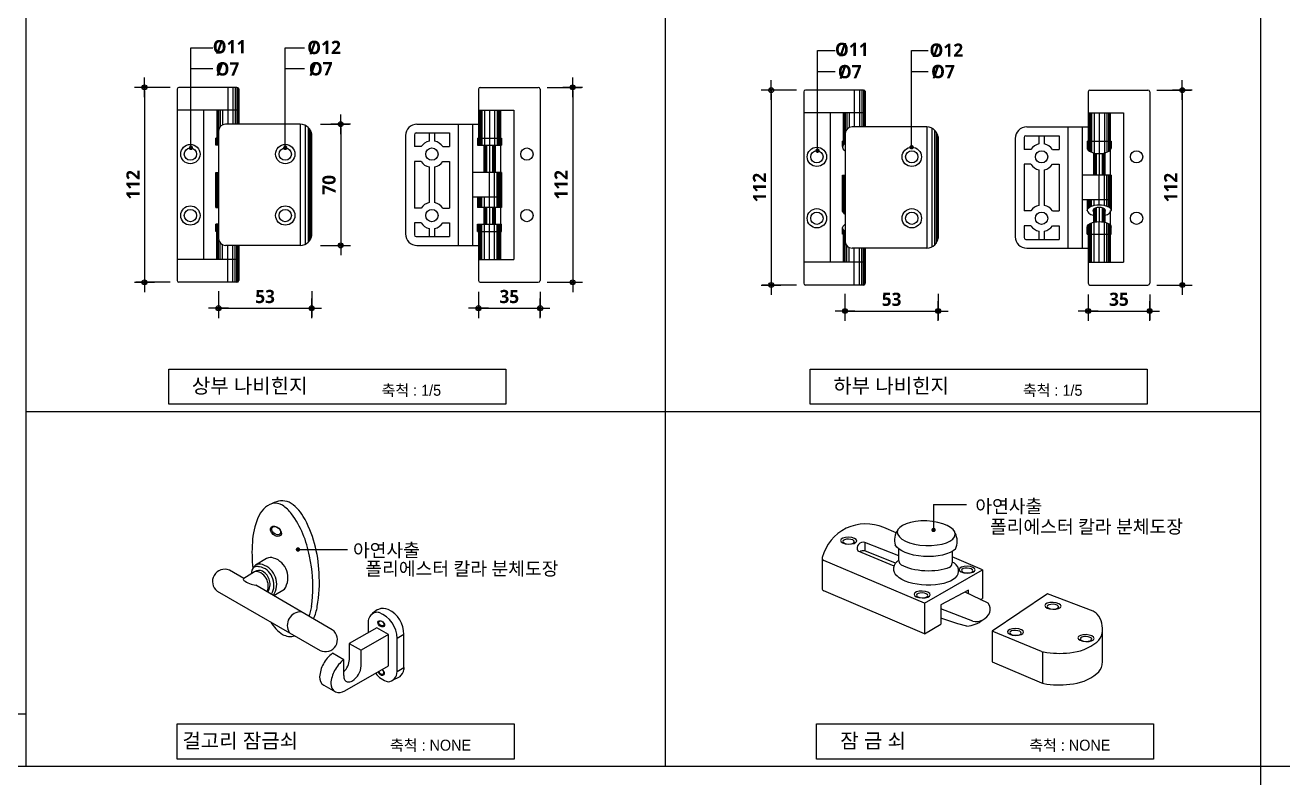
# Model space of a CAD drawing. Header units: millimetres. Extents: x 0 to 8400, y 0 to 5940.
# Drawn here: x 3390 to 6252, y 2590 to 4305 of the extents above; entities that cross this region are included whole.
import ezdxf
from ezdxf.enums import TextEntityAlignment as Align

# ---------------------------------------------------------------- set-up
doc = ezdxf.new("R2010")
doc.units = ezdxf.units.MM
doc.header["$LTSCALE"] = 10
doc.layers.get('DEFPOINTS').update_dxf_attribs({"color": 181})
for name, color, linetype in [('A-ANNO-GRA1', 7, 'Continuous'), ('A-ANNO-SYMB', 7, 'Continuous'), ('A-ANNO-TEXT1', 7, 'Continuous'), ('A-ST-AXIS-DIM', 7, 'Continuous'), ('DIM', 4, 'Continuous'), ('부자재', 4, 'Continuous'), ('지시선', 7, 'Continuous'), ('해치', 8, 'Continuous')]:
    doc.layers.add(name, color=color, linetype=linetype)
doc.styles.add('2020음성 1차', font='NanumGothicBold.ttf')
doc.styles.add('HY태고딕', font='')
doc.styles.get('HY태고딕').set_extended_font_data('HY울릉도L')
doc.dimstyles.new('NDIM10', dxfattribs={"dimscale": 10, "dimtxt": 3, "dimasz": 0.75, "dimexe": 2, "dimexo": 2, "dimgap": 1, "dimtad": 1, "dimdec": 1, "dimdsep": 46, "dimtxsty": '2020음성 1차', "dimblk": 'Z_DOT', "dimcen": 3, "dimdle": 3, "dimclrd": 7, "dimclre": 7, "dimclrt": 3, "dimadec": 0, "dimazin": 0, "dimtfac": 1, "dimtdec": 1, "dimtix": 1, "dimtmove": 2, "dimatfit": 3, "dimfxl": 1, "dimtolj": 1, "dimtzin": 0, "dimarcsym": 0})

# ---------------------------------------------------------------- blocks, each defined once
blk = doc.blocks.new('Z_DOT')
at = {"layer": 'DIM', "color": 0}
for p, q in [((-3, 0), (3, 0)), ((0, -3), (0, 3))]:
    blk.add_line(p, q, dxfattribs=at)
for radius in [0.75, 0.375]:
    blk.add_circle((0, 0), radius, dxfattribs=at)
blk = doc.blocks.new('*D8612')
at = {"layer": 'A-ST-AXIS-DIM', "color": 7, "lineweight": -2}
for p, q in [((5964.8, 4156.6), (6043, 4156.6)), ((6023, 4149.1), (6023, 3720.1)), ((5964.8, 3712.6), (6043, 3712.6))]:
    blk.add_line(p, q, dxfattribs=at)
at = {"layer": 'DEFPOINTS', "color": 0}
for p in [(5944.8, 4156.6), (5944.8, 3712.6), (6023, 3712.6)]:
    blk.add_point(p, dxfattribs=at)
at = {"layer": 'A-ST-AXIS-DIM', "color": 7, "linetype": 'ByBlock', "lineweight": -2, "xscale": 7.5, "yscale": 7.5, "zscale": 7.5}
for p, rotation in [((6023, 4156.6), 90), ((6023, 3712.6), 270)]:
    blk.add_blockref('Z_DOT', p, dxfattribs=dict(at, rotation=rotation))
at = {"layer": 'A-ST-AXIS-DIM', "color": 3, "insert": (5996.6, 3934.6), "char_height": 30, "attachment_point": 5, "rotation": 90, "style": '2020음성 1차'}
blk.add_mtext('\\A1;112', dxfattribs=at)
blk = doc.blocks.new('*D8613')
at = {"layer": 'A-ST-AXIS-DIM', "color": 7, "lineweight": -2}
for p, q in [((5145.4, 4156.6), (5067.2, 4156.6)), ((5087.2, 4149.1), (5087.2, 3720.1)), ((5145.4, 3712.6), (5067.2, 3712.6))]:
    blk.add_line(p, q, dxfattribs=at)
at = {"layer": 'DEFPOINTS', "color": 0}
for p in [(5165.4, 4156.6), (5087.2, 3712.6), (5165.4, 3712.6)]:
    blk.add_point(p, dxfattribs=at)
at = {"layer": 'A-ST-AXIS-DIM', "color": 7, "linetype": 'ByBlock', "lineweight": -2, "xscale": 7.5, "yscale": 7.5, "zscale": 7.5}
for p, rotation in [((5087.2, 4156.6), 90), ((5087.2, 3712.6), 270)]:
    blk.add_blockref('Z_DOT', p, dxfattribs=dict(at, rotation=rotation))
at = {"layer": 'A-ST-AXIS-DIM', "color": 3, "insert": (5060.8, 3934.6), "char_height": 30, "attachment_point": 5, "rotation": 90, "style": '2020음성 1차'}
blk.add_mtext('\\A1;112', dxfattribs=at)
blk = doc.blocks.new('*D8614')
at = {"layer": 'A-ST-AXIS-DIM', "color": 7, "lineweight": -2}
for p, q in [((3719.8, 4162.9), (3641.5, 4162.9)), ((3661.5, 4155.4), (3661.5, 3726.4)), ((3719.8, 3718.9), (3641.5, 3718.9))]:
    blk.add_line(p, q, dxfattribs=at)
at = {"layer": 'DEFPOINTS', "color": 0}
for p in [(3739.8, 4162.9), (3661.5, 3718.9), (3739.8, 3718.9)]:
    blk.add_point(p, dxfattribs=at)
at = {"layer": 'A-ST-AXIS-DIM', "color": 7, "linetype": 'ByBlock', "lineweight": -2, "xscale": 7.5, "yscale": 7.5, "zscale": 7.5}
for p, rotation in [((3661.5, 4162.9), 90), ((3661.5, 3718.9), 270)]:
    blk.add_blockref('Z_DOT', p, dxfattribs=dict(at, rotation=rotation))
at = {"layer": 'A-ST-AXIS-DIM', "color": 3, "insert": (3635.1, 3940.9), "char_height": 30, "attachment_point": 5, "rotation": 90, "style": '2020음성 1차'}
blk.add_mtext('\\A1;112', dxfattribs=at)
blk = doc.blocks.new('*D8615')
at = {"layer": 'A-ST-AXIS-DIM', "color": 7, "lineweight": -2}
for p, q in [((4061.6, 4078.9), (4127.8, 4078.9)), ((4107.8, 4071.4), (4107.8, 3810.4)), ((4061.6, 3802.9), (4127.8, 3802.9))]:
    blk.add_line(p, q, dxfattribs=at)
at = {"layer": 'DEFPOINTS', "color": 0}
for p in [(4041.6, 4078.9), (4041.6, 3802.9), (4107.8, 3802.9)]:
    blk.add_point(p, dxfattribs=at)
at = {"layer": 'A-ST-AXIS-DIM', "color": 7, "linetype": 'ByBlock', "lineweight": -2, "xscale": 7.5, "yscale": 7.5, "zscale": 7.5}
for p, rotation in [((4107.8, 4078.9), 90), ((4107.8, 3802.9), 270)]:
    blk.add_blockref('Z_DOT', p, dxfattribs=dict(at, rotation=rotation))
at = {"layer": 'A-ST-AXIS-DIM', "color": 3, "insert": (4081.3, 3940.9), "char_height": 30, "attachment_point": 5, "rotation": 90, "style": '2020음성 1차'}
blk.add_mtext('\\A1;70', dxfattribs=at)
blk = doc.blocks.new('*D8616')
at = {"layer": 'A-ST-AXIS-DIM', "color": 7, "lineweight": -2}
for p, q in [((4577.5, 4162.9), (4655.7, 4162.9)), ((4635.7, 4155.4), (4635.7, 3726.4)), ((4577.5, 3718.9), (4655.7, 3718.9))]:
    blk.add_line(p, q, dxfattribs=at)
at = {"layer": 'DEFPOINTS', "color": 0}
for p in [(4557.5, 4162.9), (4557.5, 3718.9), (4635.7, 3718.9)]:
    blk.add_point(p, dxfattribs=at)
at = {"layer": 'A-ST-AXIS-DIM', "color": 7, "linetype": 'ByBlock', "lineweight": -2, "xscale": 7.5, "yscale": 7.5, "zscale": 7.5}
for p, rotation in [((4635.7, 4162.9), 90), ((4635.7, 3718.9), 270)]:
    blk.add_blockref('Z_DOT', p, dxfattribs=dict(at, rotation=rotation))
at = {"layer": 'A-ST-AXIS-DIM', "color": 3, "insert": (4609.3, 3940.9), "char_height": 30, "attachment_point": 5, "rotation": 90, "style": '2020음성 1차'}
blk.add_mtext('\\A1;112', dxfattribs=at)
blk = doc.blocks.new('*D8619')
at = {"layer": 'A-ST-AXIS-DIM', "color": 7, "lineweight": -2}
for p, q in [((5255.4, 3692.6), (5255.4, 3633.4)), ((5467.4, 3692.6), (5467.4, 3633.4)), ((5262.9, 3653.4), (5459.9, 3653.4))]:
    blk.add_line(p, q, dxfattribs=at)
at = {"layer": 'DEFPOINTS', "color": 0}
for p in [(5255.4, 3712.6), (5467.4, 3712.6), (5467.4, 3653.4)]:
    blk.add_point(p, dxfattribs=at)
at = {"layer": 'A-ST-AXIS-DIM', "color": 7, "linetype": 'ByBlock', "lineweight": -2, "xscale": 7.5, "yscale": 7.5, "zscale": 7.5, "rotation": 180}
blk.add_blockref('Z_DOT', (5255.4, 3653.4), dxfattribs=at)
at = {"layer": 'A-ST-AXIS-DIM', "color": 7, "linetype": 'ByBlock', "lineweight": -2, "xscale": 7.5, "yscale": 7.5, "zscale": 7.5}
blk.add_blockref('Z_DOT', (5467.4, 3653.4), dxfattribs=at)
at = {"layer": 'A-ST-AXIS-DIM', "color": 3, "insert": (5361.4, 3680), "char_height": 30, "attachment_point": 5, "style": '2020음성 1차'}
blk.add_mtext('\\A1;53', dxfattribs=at)
blk = doc.blocks.new('*D8620')
at = {"layer": 'A-ST-AXIS-DIM', "color": 7, "lineweight": -2}
for p, q in [((3829.8, 3698.9), (3829.8, 3639.7)), ((4041.8, 3698.9), (4041.8, 3639.7)), ((3837.3, 3659.7), (4034.3, 3659.7))]:
    blk.add_line(p, q, dxfattribs=at)
at = {"layer": 'DEFPOINTS', "color": 0}
for p in [(3829.8, 3718.9), (4041.8, 3718.9), (4041.8, 3659.7)]:
    blk.add_point(p, dxfattribs=at)
at = {"layer": 'A-ST-AXIS-DIM', "color": 7, "linetype": 'ByBlock', "lineweight": -2, "xscale": 7.5, "yscale": 7.5, "zscale": 7.5, "rotation": 180}
blk.add_blockref('Z_DOT', (3829.8, 3659.7), dxfattribs=at)
at = {"layer": 'A-ST-AXIS-DIM', "color": 7, "linetype": 'ByBlock', "lineweight": -2, "xscale": 7.5, "yscale": 7.5, "zscale": 7.5}
blk.add_blockref('Z_DOT', (4041.8, 3659.7), dxfattribs=at)
at = {"layer": 'A-ST-AXIS-DIM', "color": 3, "insert": (3935.8, 3686.3), "char_height": 30, "attachment_point": 5, "style": '2020음성 1차'}
blk.add_mtext('\\A1;53', dxfattribs=at)
blk = doc.blocks.new('*D8621')
at = {"layer": 'A-ST-AXIS-DIM', "color": 7, "lineweight": -2}
for p, q in [((4421.5, 3697), (4421.5, 3639.7)), ((4561.5, 3697), (4561.5, 3639.7)), ((4429, 3659.7), (4554, 3659.7))]:
    blk.add_line(p, q, dxfattribs=at)
at = {"layer": 'DEFPOINTS', "color": 0}
for p in [(4421.5, 3717), (4561.5, 3717), (4561.5, 3659.7)]:
    blk.add_point(p, dxfattribs=at)
at = {"layer": 'A-ST-AXIS-DIM', "color": 7, "linetype": 'ByBlock', "lineweight": -2, "xscale": 7.5, "yscale": 7.5, "zscale": 7.5, "rotation": 180}
blk.add_blockref('Z_DOT', (4421.5, 3659.7), dxfattribs=at)
at = {"layer": 'A-ST-AXIS-DIM', "color": 7, "linetype": 'ByBlock', "lineweight": -2, "xscale": 7.5, "yscale": 7.5, "zscale": 7.5}
blk.add_blockref('Z_DOT', (4561.5, 3659.7), dxfattribs=at)
at = {"layer": 'A-ST-AXIS-DIM', "color": 3, "insert": (4491.5, 3686.3), "char_height": 30, "attachment_point": 5, "style": '2020음성 1차'}
blk.add_mtext('\\A1;35', dxfattribs=at)
blk = doc.blocks.new('*D8622')
at = {"layer": 'A-ST-AXIS-DIM', "color": 7, "lineweight": -2}
for p, q in [((5808.8, 3690.7), (5808.8, 3633.4)), ((5948.8, 3690.7), (5948.8, 3633.4)), ((5816.3, 3653.4), (5941.3, 3653.4))]:
    blk.add_line(p, q, dxfattribs=at)
at = {"layer": 'DEFPOINTS', "color": 0}
for p in [(5808.8, 3710.7), (5948.8, 3710.7), (5948.8, 3653.4)]:
    blk.add_point(p, dxfattribs=at)
at = {"layer": 'A-ST-AXIS-DIM', "color": 7, "linetype": 'ByBlock', "lineweight": -2, "xscale": 7.5, "yscale": 7.5, "zscale": 7.5, "rotation": 180}
blk.add_blockref('Z_DOT', (5808.8, 3653.4), dxfattribs=at)
at = {"layer": 'A-ST-AXIS-DIM', "color": 7, "linetype": 'ByBlock', "lineweight": -2, "xscale": 7.5, "yscale": 7.5, "zscale": 7.5}
blk.add_blockref('Z_DOT', (5948.8, 3653.4), dxfattribs=at)
at = {"layer": 'A-ST-AXIS-DIM', "color": 3, "insert": (5878.8, 3680), "char_height": 30, "attachment_point": 5, "style": '2020음성 1차'}
blk.add_mtext('\\A1;35', dxfattribs=at)

msp = doc.modelspace()

# ---------------------------------------------------------------- linework, layer by layer
at = {"layer": 'A-ANNO-GRA1'}
for p, q in [((3391.78, 2616.23), (3391.78, 5510.4)), ((4846.71, 2616.23), (4846.71, 5510.4)), ((6201.64, 1184.83), (6201.64, 5510.4)), ((3391.78, 3424.57), (6201.64, 3424.57)), ((200, 2736.23), (3391.78, 2736.23)), ((7294.97, 2616.23), (200, 2616.23))]:
    msp.add_line(p, q, dxfattribs=at)
at = {"layer": 'A-ANNO-SYMB'}
for points in [[(3716.72, 3521.23), (4483.39, 3521.23), (4483.39, 3441.23), (3716.72, 3441.23)], [(5176.39, 3521.23), (5943.06, 3521.23), (5943.06, 3441.23), (5176.39, 3441.23)], [(3735.91, 2712.9), (4502.58, 2712.9), (4502.58, 2632.9), (3735.91, 2632.9)], [(5190.84, 2712.9), (5957.51, 2712.9), (5957.51, 2632.9), (5190.84, 2632.9)]]:
    msp.add_lwpolyline(points, close=True, dxfattribs=at)
at = {"layer": 'A-ANNO-TEXT1'}
for p, q in [((3964.78, 3214.7), (3964.82, 3214.7)), ((3975.19, 3211.23), (3975.23, 3211.23)), ((3975.19, 3211.23), (3975.23, 3211.23)), ((3906.88, 3126.64), (3906.92, 3126.64)), ((3948.58, 3091.85), (3948.62, 3091.85)), ((4041.23, 3070.98), (4036.6, 3095.32)), ((3887.17, 3044.32), (3854.77, 3062.88)), ((3854.77, 3062.88), (3854.81, 3062.88)), ((3854.77, 3062.88), (3854.81, 3062.88)), ((3939.32, 3089.53), (3913.82, 3074.49)), ((3923.08, 3076.8), (3923.12, 3076.8)), ((3923.08, 3076.8), (3923.12, 3076.8)), ((3939.32, 3089.53), (3939.36, 3089.53)), ((3911.51, 3059.41), (3887.17, 3044.32)), ((3916.14, 3061.72), (3916.18, 3061.72)), ((3930.02, 3060.56), (3930.07, 3060.56)), ((3826.96, 3015.35), (3827, 3015.35)), ((3826.96, 3015.35), (4060.83, 2880.48)), ((4088.71, 2927.29), (3914.98, 3029.28)), ((3955.4, 3005.55), (3979.82, 3020.02)), ((4041.23, 2980.6), (4036.6, 2962.04)), ((4036.6, 2962.04), (4035.44, 2958.57)), ((4035.44, 2958.57), (4035.48, 2958.57)), ((4180.72, 2965.4), (4180.77, 2965.4)), ((4180.72, 2965.4), (4180.77, 2965.4)), ((4195.77, 2974.7), (4195.81, 2974.7)), ((3954.36, 2936.55), (3954.41, 2936.55)), ((4189.98, 2931.8), (4127.46, 2895.89)), ((4170.31, 2944.57), (4170.35, 2944.57)), ((4170.31, 2944.57), (4170.31, 2920.23)), ((4170.31, 2920.23), (4170.35, 2920.23)), ((4189.98, 2931.8), (4190.02, 2931.8)), ((4216.64, 2916.76), (4189.98, 2931.8)), ((4127.46, 2895.89), (4154.11, 2880.81)), ((4127.46, 2895.89), (4127.5, 2895.89)), ((4216.64, 2916.76), (4154.11, 2880.81)), ((4216.64, 2844.9), (4216.64, 2916.76)), ((4216.64, 2916.76), (4216.68, 2916.76)), ((4251.39, 2916.76), (4236.31, 2907.46)), ((4236.31, 2832.13), (4236.31, 2907.46)), ((4236.31, 2907.46), (4236.35, 2907.46)), ((4236.31, 2907.46), (4236.35, 2907.46)), ((4251.39, 2841.43), (4251.39, 2916.76)), ((4089.23, 2873.87), (4089.27, 2873.87)), ((4154.11, 2880.81), (4154.15, 2880.81)), ((4154.11, 2844.9), (4154.11, 2880.81)), ((4154.11, 2880.81), (4154.15, 2880.81)), ((4154.11, 2880.81), (4154.15, 2880.81)), ((4117.04, 2788.12), (4216.64, 2844.9)), ((4154.11, 2844.9), (4154.15, 2844.9)), ((4236.31, 2832.13), (4251.39, 2841.43)), ((4134.4, 2811.3), (4134.44, 2811.3)), ((4148.29, 2825.19), (4148.33, 2825.19)), ((4117.04, 2788.12), (4117.09, 2788.12))]:
    msp.add_line(p, q, dxfattribs=at)
for centre, major_axis in [((3960.44, 3151.83), (-10.7, 9.57)), ((3961.01, 3153.18), (-8.56, 7.65)), ((4199.98, 2940.96), (-6.42, 5.74)), ((4200.32, 2941.77), (-5.14, 4.59))]:
    msp.add_ellipse(centre, major_axis=major_axis, ratio=0.665282, dxfattribs=at)
for centre, major_axis, start_param, end_param in [((4199.98, 2831.07), (-6.42, 5.74), 0.8856202, 4.9590044), ((4200.32, 2831.88), (-5.14, 4.59), 0.8487905, 4.9958341)]:
    msp.add_ellipse(centre, major_axis=major_axis, ratio=0.665282, start_param=start_param, end_param=end_param, dxfattribs=at)
at = {"layer": '부자재'}
for p, q in [((3735.76, 4158.94), (3735.76, 3722.94)), ((3871.76, 4162.94), (3739.76, 4162.94)), ((3875.76, 4158.94), (3875.76, 4078.94)), ((4421.47, 4158.94), (4421.47, 4046.94)), ((4425.47, 4162.94), (4557.47, 4162.94)), ((4561.47, 4158.94), (4561.47, 3722.94)), ((5161.42, 4152.61), (5161.42, 3716.61)), ((5297.42, 4156.61), (5165.42, 4156.61)), ((5301.42, 4152.61), (5301.42, 4072.61)), ((5808.83, 4152.61), (5808.83, 4040.61)), ((5812.83, 4156.61), (5944.83, 4156.61)), ((5948.83, 4152.61), (5948.83, 3716.61)), ((3875.76, 4110.94), (3735.76, 4110.94)), ((3795.76, 4110.94), (3795.76, 3770.94)), ((3825.76, 4110.94), (3825.76, 4046.94)), ((4421.47, 4110.94), (4501.47, 4110.94)), ((4471.47, 4110.94), (4471.47, 4046.94)), ((4501.47, 4110.94), (4501.47, 3770.94)), ((5301.42, 4104.61), (5161.42, 4104.61)), ((5221.42, 4104.61), (5221.42, 3764.61)), ((5251.42, 4104.61), (5251.42, 4040.61)), ((5808.83, 4104.61), (5888.83, 4104.61)), ((5858.83, 4104.61), (5858.83, 4040.61)), ((5888.83, 4104.61), (5888.83, 3764.61)), ((4015.76, 4078.94), (3845.76, 4078.94)), ((4281.47, 4078.94), (4421.47, 4078.94)), ((4375.47, 4078.94), (4375.47, 3802.94)), ((4407.47, 4078.94), (4407.47, 3802.94)), ((5441.42, 4072.61), (5271.42, 4072.61)), ((5668.83, 4072.61), (5808.83, 4072.61)), ((5762.83, 4072.61), (5762.83, 3796.61)), ((5794.83, 4072.61), (5794.83, 3796.61)), ((3823.76, 4046.94), (3823.76, 4030.94)), ((3829.76, 4046.94), (3823.76, 4046.94)), ((3829.76, 4062.94), (3829.76, 3818.94)), ((4041.76, 4052.94), (4041.76, 3828.94)), ((4255.47, 4052.94), (4255.47, 3828.94)), ((4275.47, 4054.94), (4275.47, 4027.94)), ((4279.47, 4058.94), (4355.47, 4058.94)), ((4309.47, 4058.94), (4309.47, 4040.33)), ((4321.47, 4058.94), (4321.47, 4040.33)), ((4355.47, 4058.94), (4355.47, 4027.94)), ((4419.47, 4046.94), (4419.47, 4030.94)), ((4419.47, 4046.94), (4473.47, 4046.94)), ((4473.47, 4046.94), (4473.47, 4030.94)), ((5249.42, 4040.61), (5249.42, 4026.61)), ((5255.42, 4040.61), (5249.42, 4040.61)), ((5255.42, 4056.61), (5255.42, 3812.61)), ((5467.42, 4046.61), (5467.42, 3822.61)), ((5642.83, 4046.61), (5642.83, 3822.61)), ((5662.83, 4048.61), (5662.83, 4021.61)), ((5666.83, 4052.61), (5742.83, 4052.61)), ((5696.83, 4052.61), (5696.83, 4034)), ((5708.83, 4052.61), (5708.83, 4034)), ((5742.83, 4052.61), (5742.83, 4021.61)), ((5806.83, 4040.61), (5806.83, 4024.61)), ((5806.83, 4040.61), (5860.83, 4040.61)), ((5860.83, 4040.61), (5860.83, 4024.61)), ((3829.76, 4030.94), (3823.76, 4030.94)), ((4290.75, 4027.94), (4275.47, 4027.94)), ((4340.19, 4027.94), (4355.47, 4027.94)), ((4419.47, 4030.94), (4473.47, 4030.94)), ((4471.47, 4030.94), (4471.47, 3968.94)), ((5678.12, 4021.61), (5662.83, 4021.61)), ((5727.55, 4021.61), (5742.83, 4021.61)), ((5858.83, 4019.85), (5858.83, 3962.61)), ((4275.47, 3993.94), (4275.47, 3887.94)), ((4290.75, 3993.94), (4275.47, 3993.94)), ((4309.47, 3981.55), (4309.47, 3900.33)), ((4321.47, 3981.55), (4321.47, 3900.33)), ((4340.19, 3993.94), (4355.47, 3993.94)), ((4355.47, 3993.94), (4355.47, 3887.94)), ((5662.83, 3987.61), (5662.83, 3881.61)), ((5678.12, 3987.61), (5662.83, 3987.61)), ((5727.55, 3987.61), (5742.83, 3987.61)), ((5742.83, 3987.61), (5742.83, 3881.61)), ((3823.76, 3968.94), (3823.76, 3888.94)), ((3823.76, 3968.94), (3829.76, 3968.94)), ((4473.47, 3968.94), (4407.47, 3968.94)), ((4473.47, 3968.94), (4473.47, 3888.94)), ((5249.42, 3962.61), (5249.42, 3882.61)), ((5249.42, 3962.61), (5255.42, 3962.61)), ((5696.83, 3975.21), (5696.83, 3894)), ((5708.83, 3975.21), (5708.83, 3894)), ((5860.83, 3962.61), (5794.83, 3962.61)), ((5860.83, 3962.61), (5860.83, 3882.61)), ((3823.76, 3912.94), (3829.76, 3912.94)), ((4473.47, 3912.94), (4407.47, 3912.94)), ((4419.47, 3912.94), (4419.47, 3888.94)), ((5249.42, 3906.61), (5255.42, 3906.61)), ((5860.83, 3906.61), (5794.83, 3906.61)), ((5806.83, 3906.61), (5806.83, 3882.61)), ((3823.76, 3888.94), (3829.76, 3888.94)), ((4290.75, 3887.94), (4275.47, 3887.94)), ((4340.19, 3887.94), (4355.47, 3887.94)), ((4473.47, 3888.94), (4419.47, 3888.94)), ((4471.47, 3888.94), (4471.47, 3850.94)), ((5678.12, 3881.61), (5662.83, 3881.61)), ((5727.55, 3881.61), (5742.83, 3881.61)), ((5858.83, 3882.61), (5858.83, 3849.36)), ((3829.76, 3850.94), (3823.76, 3850.94)), ((3823.76, 3834.94), (3823.76, 3850.94)), ((4290.75, 3853.94), (4275.47, 3853.94)), ((4275.47, 3853.94), (4275.47, 3826.94)), ((4309.47, 3841.55), (4309.47, 3822.94)), ((4321.47, 3841.55), (4321.47, 3822.94)), ((4340.19, 3853.94), (4355.47, 3853.94)), ((4355.47, 3853.94), (4355.47, 3822.94)), ((4419.47, 3834.94), (4419.47, 3850.94)), ((4419.47, 3850.94), (4473.47, 3850.94)), ((4473.47, 3834.94), (4473.47, 3850.94)), ((5249.42, 3828.61), (5249.42, 3842.61)), ((5678.12, 3847.61), (5662.83, 3847.61)), ((5662.83, 3847.61), (5662.83, 3820.61)), ((5696.83, 3835.21), (5696.83, 3816.61)), ((5708.83, 3835.21), (5708.83, 3816.61)), ((5727.55, 3847.61), (5742.83, 3847.61)), ((5742.83, 3847.61), (5742.83, 3816.61)), ((5806.83, 3828.61), (5806.83, 3844.61)), ((5860.83, 3828.61), (5860.83, 3844.61)), ((3829.76, 3834.94), (3823.76, 3834.94)), ((3825.76, 3834.94), (3825.76, 3770.94)), ((4279.47, 3822.94), (4355.47, 3822.94)), ((4419.47, 3834.94), (4473.47, 3834.94)), ((4421.47, 3834.94), (4421.47, 3722.94)), ((4471.47, 3834.94), (4471.47, 3770.94)), ((5255.42, 3828.61), (5249.42, 3828.61)), ((5251.42, 3828.61), (5251.42, 3764.61)), ((5666.83, 3816.61), (5742.83, 3816.61)), ((5806.83, 3828.61), (5860.83, 3828.61)), ((5808.83, 3828.61), (5808.83, 3716.61)), ((5858.83, 3828.61), (5858.83, 3764.61)), ((4015.76, 3802.94), (3845.76, 3802.94)), ((3875.76, 3802.94), (3875.76, 3722.94)), ((4281.47, 3802.94), (4421.47, 3802.94)), ((5441.42, 3796.61), (5271.42, 3796.61)), ((5301.42, 3796.61), (5301.42, 3716.61)), ((5668.83, 3796.61), (5808.83, 3796.61)), ((3875.76, 3770.94), (3735.76, 3770.94)), ((4421.47, 3770.94), (4501.47, 3770.94)), ((5301.42, 3764.61), (5161.42, 3764.61)), ((5808.83, 3764.61), (5888.83, 3764.61)), ((3871.76, 3718.94), (3739.76, 3718.94)), ((4425.47, 3718.94), (4557.47, 3718.94)), ((5297.42, 3712.61), (5165.42, 3712.61)), ((5812.83, 3712.61), (5944.83, 3712.61)), ((5371.54, 3148.22), (5343.88, 3160.04)), ((5300.55, 3126.47), (5300.55, 3106.91)), ((5378.13, 3095.45), (5300.55, 3126.47)), ((5284.25, 3106.93), (5366.66, 3073.13)), ((5370.07, 3079.12), (5300.55, 3106.91)), ((5378.13, 3090.23), (5378.13, 3111.31)), ((5499.37, 3105.68), (5499.37, 3079.66)), ((5568.38, 3064.13), (5499.37, 3093.61)), ((5203.51, 3090.7), (5203.51, 3021.42)), ((5435.95, 2987.69), (5206.91, 3085.55)), ((5378.13, 3084.43), (5378.13, 3090.23)), ((5435.95, 2987.69), (5568.38, 3064.13)), ((5568.38, 3064.13), (5568.38, 2998.87)), ((5435.95, 2918.42), (5206.91, 3016.27)), ((5536.67, 3017.52), (5473.26, 2983.96)), ((5581.43, 2987.69), (5528.47, 3013.18)), ((5536.67, 3009.23), (5536.67, 3017.52)), ((5716.15, 3009.48), (5590.07, 2924.48)), ((5820.05, 2969.53), (5716.15, 3009.48)), ((5435.95, 2987.69), (5435.95, 2918.42)), ((5473.26, 2983.96), (5473.26, 2939.95)), ((5563.75, 2996.2), (5568.38, 2998.87)), ((5546, 2946.67), (5473.26, 2975.45)), ((5512.42, 2941.08), (5473.26, 2954.13)), ((5435.95, 2918.42), (5473.26, 2939.95)), ((5532.94, 2935.48), (5512.42, 2941.08)), ((5702.86, 2878.15), (5590.07, 2924.48)), ((5590.07, 2924.48), (5590.07, 2854.14)), ((5841.4, 2855.2), (5841.4, 2927.07)), ((5704.97, 2877.28), (5704.97, 2805.41)), ((4251.39, 2841.43), (4251.39, 2836.74)), ((5590.07, 2854.14), (5702.74, 2806.35)), ((5840.43, 2847.16), (5841.4, 2855.2)), ((4114.77, 2822.87), (4114.77, 2818.28)), ((4242.09, 2820.56), (4224.63, 2811.81))]:
    msp.add_line(p, q, dxfattribs=at)
at = {"layer": '부자재', "color": 4}
for p, q in [((4433.47, 4030.94), (4433.47, 3968.94)), ((4459.47, 4030.94), (4459.47, 3968.94)), ((5820.83, 4013.56), (5820.83, 3962.61)), ((5846.83, 4013.56), (5846.83, 3962.61)), ((4433.47, 3888.94), (4433.47, 3850.94)), ((4459.47, 3888.94), (4459.47, 3850.94)), ((5820.83, 3885.39), (5820.83, 3855.65)), ((5846.83, 3885.39), (5846.83, 3855.65)), ((3913.82, 3166.02), (3913.87, 3166.02)), ((3909.2, 3147.47), (3909.24, 3147.47)), ((3906.88, 3080.27), (3906.92, 3080.27)), ((4127.46, 2895.89), (4127.46, 2859.94)), ((4077.66, 2863.45), (4077.7, 2863.45)), ((4114.73, 2858.78), (4089.23, 2873.87)), ((4068.4, 2849.53), (4068.45, 2849.53)), ((4093.86, 2834.44), (4093.9, 2834.44)), ((4093.94, 2834.44), (4093.98, 2834.44)), ((4103.16, 2848.37), (4103.2, 2848.37)), ((4114.73, 2858.78), (4114.77, 2858.78)), ((4114.73, 2822.87), (4114.73, 2858.78)), ((4114.73, 2858.78), (4114.77, 2858.78)), ((4127.46, 2859.94), (4127.5, 2859.94)), ((4059.82, 2820.37), (4059.86, 2820.37)), ((4062.62, 2807.79), (4062.66, 2807.79)), ((4088.08, 2819.4), (4088.12, 2819.4)), ((4114.73, 2833.29), (4114.77, 2833.29)), ((4114.73, 2822.87), (4114.77, 2822.87)), ((4069.56, 2800.85), (4069.6, 2800.85)), ((4069.56, 2800.85), (4096.17, 2785.8)), ((4096.17, 2785.8), (4096.22, 2785.8))]:
    msp.add_line(p, q, dxfattribs=at)
at = {"layer": '부자재'}
for centre, radius in [((3765.76, 4010.94), 22), ((3765.76, 4010.94), 14), ((3981.76, 4010.94), 22), ((3981.76, 4010.94), 14), ((4315.47, 4010.94), 14), ((4531.47, 4010.94), 14), ((5191.42, 4004.61), 22), ((5191.42, 4004.61), 14), ((5407.42, 4004.61), 22), ((5407.42, 4004.61), 14), ((5702.83, 4004.61), 14), ((5918.83, 4004.61), 14), ((3765.76, 3870.94), 22), ((3981.76, 3870.94), 22), ((3765.76, 3870.94), 14), ((3981.76, 3870.94), 14), ((4315.47, 3870.94), 14), ((4531.47, 3870.94), 14), ((5191.42, 3864.61), 22), ((5191.42, 3864.61), 14), ((5407.42, 3864.61), 22), ((5407.42, 3864.61), 14), ((5702.83, 3864.61), 14), ((5918.83, 3864.61), 14)]:
    msp.add_circle(centre, radius, dxfattribs=at)
for centre, radius, start, end in [((3739.76, 4158.94), 4, 90, 180), ((3871.76, 4158.94), 4, 0, 90), ((4425.47, 4158.94), 4, 90, 180), ((4557.47, 4158.94), 4, 0, 90), ((5165.42, 4152.61), 4, 90, 180), ((5297.42, 4152.61), 4, 0, 90), ((5812.83, 4152.61), 4, 90, 180), ((5944.83, 4152.61), 4, 0, 90), ((3845.76, 4062.94), 16, 90, 180), ((4015.76, 4052.94), 26, 0, 90), ((4281.47, 4052.94), 26, 90, 180), ((5271.42, 4056.61), 16, 90, 180), ((5441.42, 4046.61), 26, 0, 90), ((5668.83, 4046.61), 26, 90, 180), ((4279.47, 4054.94), 4, 90, 180), ((4315.47, 4010.94), 30, 101.53696, 145.48189), ((4315.47, 4010.94), 30, 34.51811, 78.46304), ((5666.83, 4048.61), 4, 90, 180), ((5702.83, 4004.61), 30, 101.53696, 145.48189), ((5702.83, 4004.61), 30, 34.51811, 78.46304), ((4315.47, 4010.94), 30, 214.51811, 258.46304), ((4315.47, 4010.94), 30, 281.53696, 325.48189), ((5702.83, 4004.61), 30, 214.51811, 258.46304), ((5702.83, 4004.61), 30, 281.53696, 325.48189), ((4315.47, 3870.94), 30, 101.53696, 145.48189), ((4315.47, 3870.94), 30, 34.51811, 78.46304), ((5702.83, 3864.61), 30, 101.53696, 145.48189), ((5702.83, 3864.61), 30, 34.51811, 78.46304), ((4315.47, 3870.94), 30, 214.51811, 258.46304), ((4315.47, 3870.94), 30, 281.53696, 325.48189), ((5702.83, 3864.61), 30, 214.51811, 258.46304), ((5702.83, 3864.61), 30, 281.53696, 325.48189), ((3845.76, 3818.94), 16, 180, 270), ((4015.76, 3828.94), 26, 270, 0), ((4281.47, 3828.94), 26, 180, 270), ((4279.47, 3826.94), 4, 180, 270), ((5271.42, 3812.61), 16, 180, 270), ((5441.42, 3822.61), 26, 270, 0), ((5668.83, 3822.61), 26, 180, 270), ((5666.83, 3820.61), 4, 180, 270), ((3739.76, 3722.94), 4, 180, 270), ((3871.76, 3722.94), 4, 270, 0), ((4425.47, 3722.94), 4, 180, 270), ((4557.47, 3722.94), 4, 270, 0), ((5165.42, 3716.61), 4, 180, 270), ((5297.42, 3716.61), 4, 270, 0), ((5812.83, 3716.61), 4, 180, 270), ((5944.83, 3716.61), 4, 270, 0), ((3970.91, 3163.96), 54.46, 109.96421, 160.35774), ((3974.84, 3174.66), 46.34, 70.21413, 119.16645), ((3957.09, 3174.07), 41.36, 63.97902, 96.63895), ((3929.73, 3142.29), 82.6, 36.58014, 56.57296), ((3940.07, 3136.25), 96.29, 30.9225, 58.3972), ((4066.93, 3119.4), 160.17, 156.89247, 177.4107), ((3809.77, 3056.38), 230.15, 9.74128, 35.95903), ((3776.45, 3047.67), 282.29, 1.91331, 29.28104), ((5302.68, 3066.44), 102.26, 66.24401, 165.47087), ((5405.49, 3132.2), 37.54, 142.07293, 198.10126), ((4205.51, 3103.46), 299.52, 175.56086, 186.94167), ((5296.75, 3113.07), 13.93, 74.19452, 206.136), ((5470.28, 3128.93), 40.38, 333.78232, 27.77), ((3948.95, 3070.87), 20.98, 72.3723, 117.1842), ((5209.11, 3090.7), 5.6, 165.47087, 246.86558), ((5296.75, 3093.51), 13.93, 74.19452, 124.28172), ((3944.94, 3053.12), 40.37, 166.00739, 177.13342), ((3917.54, 3059.25), 12.32, 79.77329, 162.86461), ((3923.64, 3061.51), 16.27, 127.09455, 157.54605), ((3921.76, 3044.78), 17.84, 62.24764, 124.90503), ((3923.41, 3055.83), 20.98, 72.3723, 117.1842), ((3915.04, 3034.43), 37.24, 77.06673, 82.77087), ((3917.09, 3033.83), 37.43, 23.25779, 80.32571), ((3915.2, 3031.1), 47.04, 327.54041, 71.96709), ((3940.74, 3046.14), 47.04, 326.27493, 71.96709), ((3749.02, 3025.79), 295.68, 351.2091, 8.7909), ((5385.67, 3066.28), 20.21, 111.90964, 233.9607), ((5389.33, 3084.43), 11.2, 180, 240.4242), ((5488.17, 3079.66), 11.2, 293.00368, 0), ((5493.88, 3061.69), 20.21, 308.66072, 74.24087), ((3889.14, 3042.11), 2.96, 131.67828, 227.2986), ((3920.05, 3084.24), 55.19, 233.38297, 264.73038), ((3915.96, 3040.72), 19.2, 70.40097, 103.27533), ((3909.41, 3028.05), 33.38, 7.75066, 67.10576), ((3913.38, 3031.11), 33.85, 328.29008, 60.47435), ((3918.33, 3030.5), 37.77, 354.98685, 28.64435), ((3760.33, 3034.53), 299.11, 349.61266, 4.32603), ((3910.76, 3026.75), 32.26, 337.10635, 10.37575), ((3923.66, 3027.35), 32.29, 324.74102, 359.74574), ((5209.11, 3021.42), 5.6, 180, 246.86558), ((3970.47, 2991.57), 84.77, 332.57754, 352.56464), ((5560.89, 2973.53), 24.95, 343.29444, 34.57025), ((4193.17, 2944.94), 22.86, 109.86713, 180.91774), ((4210.41, 2933.57), 43.65, 112.54534, 147.05997), ((4190.16, 2953.27), 14, 69.22509, 109.86713), ((4204.41, 2948.02), 28, 65.23451, 112.54534), ((4172.46, 2906.63), 63.89, 0.74979, 69.22509), ((4190.69, 2918.27), 60.76, 358.57583, 65.23451), ((5525.5, 3006.94), 71.85, 275.94213, 307.12829), ((5553.2, 2980.54), 34.63, 257.99506, 335.82322), ((5812.01, 2948.63), 22.4, 39.98503, 68.97026), ((5788.97, 2929.3), 52.47, 348.70771, 39.98503), ((4019.68, 2984.82), 81.18, 209.36219, 236.8605), ((3993.58, 2950.27), 38.1, 241.21152, 285.19378), ((5759.2, 2985.09), 110.21, 273.9177, 309.06562), ((5807.48, 2925.61), 33.6, 309.06562, 348.70771), ((4125.83, 2821.57), 63.84, 124.98367, 154.02235), ((5711.37, 2898.87), 22.4, 247.66749, 259.70013), ((5742.58, 3070.65), 197, 259.70013, 277.04021), ((4130.34, 2815.55), 70.64, 151.25185, 176.08907), ((4155.88, 2800.47), 70.64, 151.25185, 176.08907), ((4151.37, 2806.48), 63.84, 124.98367, 154.02235), ((4086.51, 2861.41), 41.02, 313.47657, 357.94058), ((4113.16, 2846.37), 41.02, 301.25196, 357.94058), ((4229.03, 2838.83), 22.46, 305.57133, 354.66428), ((5807.48, 2853.74), 33.6, 309.06562, 348.70771), ((4080.13, 2818.27), 20.38, 174.0888, 238.75074), ((4106.56, 2804.27), 21.19, 177.25121, 240.63748), ((4126.66, 2820.58), 12.11, 190.92552, 309.99443), ((4226.38, 2853.85), 46.2, 213.34863, 256.40153), ((4213.36, 2831.8), 22.95, 275.30737, 0.81985), ((5711.49, 2826.98), 22.4, 247.01959, 259.7409), ((5742.58, 2998.78), 197, 259.7409, 277.04021), ((5759.2, 2913.22), 110.21, 273.9177, 309.06562), ((4104, 2810.66), 26.04, 252.33806, 300.05059)]:
    msp.add_arc(centre, radius, start, end, dxfattribs=at)
for centre, major_axis, start_param, end_param in [((5279.42, 4026.61), (-30, 0), -0.6435011, 0.6435011), ((5833.83, 4024.61), (27, 0), 3.1415927, 6.2831853), ((5279.42, 3882.61), (-30, 0), 0, 0.6435011), ((5833.83, 3882.61), (-27, 0), 0, 1.0684521), ((5833.83, 3882.61), (-14.3, 0), 2.711893, 6.712885), ((5833.83, 3882.61), (-27, 0), 2.0731406, 3.1415927)]:
    msp.add_ellipse(centre, major_axis=major_axis, ratio=0.4666667, start_param=start_param, end_param=end_param, dxfattribs=at)
at = {"layer": '부자재', "extrusion": (0, 0, -1)}
for centre, major_axis, ratio, start_param, end_param in [((5833.83, 3882.61), (27, 0), 0.4666667, 3.1415927, 6.2831853), ((5279.42, 3842.61), (30, 0), 0.4666667, 2.4980915, 3.7850938), ((5833.83, 3844.61), (27, 0), 0.4666667, 3.1415927, 6.2831853), ((5440, 3124.98), (-71.92, 2.86), 0.426889, 3.5158008, 6.0457804), ((5440, 3092.06), (-71.92, 2.86), 0.426889, 3.8765143, 5.5920919), ((5440, 3059.79), (-71.92, 2.86), 0.426889, 3.5158008, 5.8649566)]:
    msp.add_ellipse(centre, major_axis=major_axis, ratio=ratio, start_param=start_param, end_param=end_param, dxfattribs=at)
for centre, major_axis in [((5440.3, 3147.28), (65.9, -2.61)), ((5263.52, 3130.29), (18.45, -0.73)), ((5263.52, 3128.3), (13.18, -0.52)), ((5533.34, 3064.31), (18.45, -0.73)), ((5533.34, 3062.31), (13.18, -0.52)), ((5430.95, 3007.7), (18.45, -0.73)), ((5430.95, 3005.71), (13.18, -0.52)), ((5728.54, 2981.82), (18.45, -0.73)), ((5728.54, 2979.82), (13.18, -0.52)), ((5643.41, 2922.35), (18.45, -0.73)), ((5643.41, 2920.36), (13.18, -0.52)), ((5803.78, 2908.43), (18.45, -0.73)), ((5803.78, 2906.44), (13.18, -0.52))]:
    msp.add_ellipse(centre, major_axis=major_axis, ratio=0.4235923, dxfattribs=at)
at = {"layer": '지시선'}
for p, q in [((3766.82, 4253.03), (3817.03, 4253.03)), ((3766.82, 4024.94), (3766.82, 4253.03)), ((3981.76, 4253.03), (4025.82, 4253.03)), ((3981.76, 4024.94), (3981.76, 4253.03)), ((5192.85, 4246.69), (5233, 4246.69)), ((5192.85, 4018.61), (5192.85, 4246.69)), ((5406.91, 4026.6), (5406.91, 4246.69)), ((5406.91, 4246.69), (5444.3, 4246.69)), ((3766.82, 4205.59), (3817.03, 4205.59)), ((3981.76, 4205.59), (4025.82, 4205.59)), ((5192.85, 4199.26), (5233, 4199.26)), ((5406.91, 4199.26), (5444.3, 4199.26)), ((5456.94, 3212.38), (5531.89, 3212.38)), ((5456.94, 3212.38), (5456.94, 3154.05)), ((4010.63, 3110.2), (4122.98, 3110.2))]:
    msp.add_line(p, q, dxfattribs=at)
at = {"layer": '지시선', "const_width": 5}
for points in [[(3764.56, 4024.94, 1), (3769.56, 4024.94, 1)], [(3979.26, 4024.94, 1), (3984.26, 4024.94, 1)], [(5190.35, 4018.61, 1), (5195.35, 4018.61, 1)], [(5404.41, 4026.6, 1), (5409.41, 4026.6, 1)], [(5454.44, 3154.79, 1), (5459.44, 3154.79, 1)], [(4008.13, 3110.2, 1), (4013.13, 3110.2, 1)]]:
    msp.add_lwpolyline(points, format="xyb", close=True, dxfattribs=at)
at = {"layer": '해치'}
for p, q in [((3850.76, 4162.94), (3850.76, 4078.94)), ((3862.48, 4162.94), (3862.48, 4078.94)), ((3867.98, 4162.94), (3867.98, 4078.94)), ((3871.56, 4162.94), (3871.56, 4078.94)), ((3873.95, 4162.28), (3873.95, 4078.94)), ((3874.91, 4161.4), (3874.91, 4078.94)), ((3875.39, 4160.62), (3875.39, 4078.94)), ((5276.42, 4156.61), (5276.42, 4072.61)), ((5288.14, 4156.61), (5288.14, 4072.61)), ((5293.64, 4156.6), (5293.64, 4072.61)), ((5297.23, 4156.61), (5297.23, 4072.61)), ((5299.62, 4155.95), (5299.62, 4072.61)), ((5300.58, 4155.07), (5300.58, 4072.61)), ((5301.06, 4154.28), (5301.06, 4072.61)), ((3826.13, 4110.94), (3826.13, 4046.94)), ((3826.6, 4110.94), (3826.6, 4046.94)), ((3827.56, 4110.94), (3827.56, 4046.94)), ((3829.95, 4110.94), (3829.95, 4065.43)), ((3833.54, 4110.94), (3833.54, 4073.27)), ((3839.04, 4110.94), (3839.04, 4077.46)), ((3850.76, 4110.94), (3850.76, 4078.94)), ((4421.84, 4110.94), (4421.84, 4046.94)), ((4422.32, 4110.94), (4422.32, 4030.94)), ((4423.27, 4110.94), (4423.27, 4030.94)), ((4425.67, 4110.94), (4425.67, 4030.94)), ((4429.25, 4110.94), (4429.25, 4030.94)), ((4434.75, 4110.94), (4434.75, 4030.94)), ((4446.47, 4110.94), (4446.47, 4030.94)), ((4446.47, 4110.94), (4446.47, 4030.94)), ((4458.19, 4110.94), (4458.19, 4030.94)), ((4463.69, 4110.94), (4463.69, 4030.94)), ((4467.28, 4110.94), (4467.28, 4030.94)), ((4469.67, 4110.94), (4469.67, 4030.94)), ((4470.63, 4110.94), (4470.63, 4046.94)), ((4471.1, 4110.94), (4471.1, 4046.94)), ((5251.79, 4104.61), (5251.79, 4040.61)), ((5252.27, 4104.61), (5252.27, 4040.61)), ((5253.23, 4104.61), (5253.23, 4040.61)), ((5255.62, 4104.61), (5255.62, 4059.09)), ((5259.21, 4104.61), (5259.21, 4066.94)), ((5264.71, 4104.61), (5264.71, 4071.13)), ((5276.42, 4104.61), (5276.42, 4072.61)), ((5809.2, 4104.61), (5809.2, 4040.61)), ((5809.68, 4104.61), (5809.68, 4018.97)), ((5810.64, 4104.61), (5810.64, 4018.16)), ((5813.03, 4104.61), (5813.03, 4016.58)), ((5816.62, 4104.61), (5816.62, 4014.9)), ((5822.12, 4104.61), (5822.12, 4013.25)), ((5833.83, 4104.61), (5833.83, 4012.01)), ((5833.83, 4104.61), (5833.83, 4012.01)), ((5845.55, 4104.61), (5845.55, 4013.25)), ((5851.05, 4104.61), (5851.05, 4014.9)), ((5854.64, 4104.61), (5854.64, 4016.58)), ((5857.03, 4104.61), (5857.03, 4018.16)), ((5857.99, 4104.61), (5857.99, 4040.61)), ((5858.47, 4104.61), (5858.47, 4040.61)), ((4015.76, 4078.94), (4015.76, 3802.94)), ((4027.22, 4076.28), (4027.22, 3805.6)), ((4033.63, 4071.83), (4033.63, 3810.05)), ((4036.83, 4068.17), (4036.83, 3813.71)), ((4039.05, 4064.5), (4039.05, 3817.38)), ((5441.42, 4072.61), (5441.42, 3796.61)), ((5452.89, 4069.94), (5452.89, 3799.27)), ((5459.29, 4065.49), (5459.29, 3803.72)), ((3823.9, 4030.94), (3823.9, 4046.94)), ((3824.38, 4030.94), (3824.38, 4046.94)), ((3825.34, 4030.94), (3825.34, 4046.94)), ((3827.73, 4030.94), (3827.73, 4046.94)), ((4040.53, 4060.85), (4040.53, 3821.03)), ((4041.26, 4057.98), (4041.26, 3823.9)), ((4041.51, 4056.52), (4041.51, 3825.36)), ((4419.62, 4030.94), (4419.62, 4046.94)), ((4420.1, 4030.94), (4420.1, 4046.94)), ((4421.05, 4030.94), (4421.05, 4046.94)), ((4471.89, 4030.94), (4471.89, 4046.94)), ((4472.85, 4030.94), (4472.85, 4046.94)), ((4473.33, 4030.94), (4473.33, 4046.94)), ((5249.57, 4027.98), (5249.57, 4040.61)), ((5250.05, 4029.45), (5250.05, 4040.61)), ((5251, 4031.09), (5251, 4040.61)), ((5253.4, 4033.57), (5253.4, 4040.61)), ((5462.5, 4061.84), (5462.5, 3807.37)), ((5464.71, 4058.17), (5464.71, 3811.05)), ((5466.19, 4054.52), (5466.19, 3814.7)), ((5466.93, 4051.65), (5466.93, 3817.56)), ((5467.18, 4050.18), (5467.18, 3819.03)), ((5806.98, 4023.3), (5806.98, 4040.61)), ((5807.46, 4021.91), (5807.46, 4040.61)), ((5808.42, 4020.36), (5808.42, 4040.61)), ((5859.25, 4020.36), (5859.25, 4040.61)), ((5860.21, 4021.91), (5860.21, 4040.61)), ((5860.69, 4023.3), (5860.69, 4040.61)), ((4433.69, 4030.94), (4433.69, 3968.94)), ((4433.87, 4030.94), (4433.87, 3968.94)), ((4434.4, 4030.94), (4434.4, 3968.94)), ((4435.47, 4030.94), (4435.47, 3968.94)), ((4437.24, 4030.94), (4437.24, 3968.94)), ((4439.9, 4030.94), (4439.9, 3968.94)), ((4446.47, 4030.94), (4446.47, 3968.94)), ((4453.04, 4030.94), (4453.04, 3968.94)), ((4455.7, 4030.94), (4455.7, 3968.94)), ((4457.47, 4030.94), (4457.47, 3968.94)), ((4458.54, 4030.94), (4458.54, 3968.94)), ((4459.07, 4030.94), (4459.07, 3968.94)), ((4459.25, 4030.94), (4459.25, 3968.94)), ((5821.06, 4013.51), (5821.06, 3962.61)), ((5821.23, 4013.46), (5821.23, 3962.61)), ((5821.77, 4013.33), (5821.77, 3962.61)), ((5822.83, 4013.1), (5822.83, 3962.61)), ((5824.61, 4012.76), (5824.61, 3962.61)), ((5827.27, 4012.38), (5827.27, 3962.61)), ((5833.83, 4012.01), (5833.83, 3962.61)), ((5840.4, 4012.38), (5840.4, 3962.61)), ((5843.06, 4012.76), (5843.06, 3962.61)), ((5844.84, 4013.1), (5844.84, 3962.61)), ((5845.9, 4013.33), (5845.9, 3962.61)), ((5846.44, 4013.46), (5846.44, 3962.61)), ((5846.61, 4013.51), (5846.61, 3962.61)), ((3823.9, 3888.94), (3823.9, 3968.94)), ((3824.38, 3888.94), (3824.38, 3968.94)), ((3825.34, 3888.94), (3825.34, 3968.94)), ((3827.73, 3888.94), (3827.73, 3968.94)), ((4446.47, 3888.94), (4446.47, 3968.94)), ((4458.19, 3888.94), (4458.19, 3968.94)), ((4463.69, 3888.94), (4463.69, 3968.94)), ((4467.28, 3888.94), (4467.28, 3968.94)), ((4469.5, 3888.94), (4469.5, 3968.94)), ((4471.89, 3888.94), (4471.89, 3968.94)), ((4472.85, 3888.94), (4472.85, 3968.94)), ((4473.33, 3896.94), (4473.33, 3968.94)), ((5249.57, 3881.23), (5249.57, 3962.61)), ((5250.05, 3879.76), (5250.05, 3962.61)), ((5251, 3878.12), (5251, 3962.61)), ((5253.4, 3875.64), (5253.4, 3962.61)), ((5833.83, 3895.21), (5833.83, 3962.61)), ((5845.55, 3893.96), (5845.55, 3962.61)), ((5851.05, 3892.31), (5851.05, 3962.61)), ((5854.64, 3890.64), (5854.64, 3962.61)), ((5856.86, 3889.18), (5856.86, 3962.61)), ((5859.25, 3886.85), (5859.25, 3962.61)), ((5860.21, 3885.3), (5860.21, 3962.61)), ((5860.69, 3890.61), (5860.69, 3962.61)), ((4419.62, 3888.94), (4419.62, 3912.94)), ((4420.1, 3888.94), (4420.1, 3912.94)), ((4421.05, 3888.94), (4421.05, 3912.94)), ((4423.44, 3888.94), (4423.44, 3912.94)), ((4425.67, 3888.94), (4425.67, 3912.94)), ((4429.25, 3888.94), (4429.25, 3912.94)), ((4434.75, 3888.94), (4434.75, 3912.94)), ((5806.98, 3883.91), (5806.98, 3906.61)), ((5807.46, 3885.3), (5807.46, 3906.61)), ((5808.42, 3886.85), (5808.42, 3906.61)), ((5810.81, 3889.18), (5810.81, 3906.61)), ((5813.03, 3890.64), (5813.03, 3906.61)), ((5816.62, 3892.31), (5816.62, 3906.61)), ((5822.12, 3893.96), (5822.12, 3906.61)), ((4433.69, 3888.94), (4433.69, 3850.94)), ((4433.87, 3888.94), (4433.87, 3850.94)), ((4434.4, 3888.94), (4434.4, 3850.94)), ((4435.47, 3888.94), (4435.47, 3850.94)), ((4437.24, 3888.94), (4437.24, 3850.94)), ((4439.9, 3888.94), (4439.9, 3850.94)), ((4446.47, 3888.94), (4446.47, 3850.94)), ((4453.04, 3888.94), (4453.04, 3850.94)), ((4455.7, 3888.94), (4455.7, 3850.94)), ((4457.47, 3888.94), (4457.47, 3850.94)), ((4458.54, 3888.94), (4458.54, 3850.94)), ((4459.07, 3888.94), (4459.07, 3850.94)), ((4459.25, 3888.94), (4459.25, 3850.94)), ((5821.06, 3885.6), (5821.06, 3855.71)), ((5821.23, 3885.76), (5821.23, 3855.75)), ((5821.77, 3886.19), (5821.77, 3855.88)), ((5822.83, 3886.87), (5822.83, 3856.11)), ((5824.61, 3887.7), (5824.61, 3856.45)), ((5827.27, 3888.53), (5827.27, 3856.83)), ((5833.83, 3889.28), (5833.83, 3857.21)), ((5840.4, 3888.53), (5840.4, 3856.83)), ((5843.06, 3887.7), (5843.06, 3856.45)), ((5844.84, 3886.87), (5844.84, 3856.11)), ((5845.9, 3886.19), (5845.9, 3855.88)), ((5846.44, 3885.76), (5846.44, 3855.75)), ((5846.61, 3885.6), (5846.61, 3855.71)), ((3823.9, 3834.94), (3823.9, 3850.94)), ((3824.38, 3834.94), (3824.38, 3850.94)), ((3825.34, 3834.94), (3825.34, 3850.94)), ((3827.73, 3834.94), (3827.73, 3850.94)), ((4419.62, 3834.94), (4419.62, 3850.94)), ((4420.1, 3834.94), (4420.1, 3850.94)), ((4421.05, 3834.94), (4421.05, 3850.94)), ((4423.44, 3834.94), (4423.44, 3850.94)), ((4425.67, 3770.94), (4425.67, 3850.94)), ((4429.25, 3770.94), (4429.25, 3850.94)), ((4434.75, 3770.94), (4434.75, 3850.94)), ((4446.47, 3770.94), (4446.47, 3850.94)), ((4458.19, 3770.94), (4458.19, 3850.94)), ((4463.69, 3770.94), (4463.69, 3850.94)), ((4467.28, 3770.94), (4467.28, 3850.94)), ((4469.5, 3834.94), (4469.5, 3850.94)), ((4471.89, 3834.94), (4471.89, 3850.94)), ((4472.85, 3834.94), (4472.85, 3850.94)), ((4473.33, 3834.94), (4473.33, 3850.94)), ((5249.57, 3828.61), (5249.57, 3841.23)), ((5250.05, 3828.61), (5250.05, 3839.76)), ((5251, 3828.61), (5251, 3838.12)), ((5253.4, 3828.61), (5253.4, 3835.64)), ((5806.98, 3828.61), (5806.98, 3845.91)), ((5807.46, 3828.61), (5807.46, 3847.3)), ((5808.42, 3828.61), (5808.42, 3848.85)), ((5810.81, 3828.61), (5810.81, 3851.18)), ((5813.03, 3764.61), (5813.03, 3852.64)), ((5816.62, 3764.61), (5816.62, 3854.31)), ((5822.12, 3764.61), (5822.12, 3855.96)), ((5833.83, 3764.61), (5833.83, 3857.21)), ((5845.55, 3764.61), (5845.55, 3855.96)), ((5851.05, 3764.61), (5851.05, 3854.31)), ((5854.64, 3764.61), (5854.64, 3852.64)), ((5856.86, 3828.61), (5856.86, 3851.18)), ((5859.25, 3828.61), (5859.25, 3848.85)), ((5860.21, 3828.61), (5860.21, 3847.3)), ((5860.69, 3828.61), (5860.69, 3845.91)), ((3826.13, 3770.94), (3826.13, 3834.94)), ((3826.6, 3770.94), (3826.6, 3834.94)), ((3827.56, 3770.94), (3827.56, 3834.94)), ((3829.95, 3770.94), (3829.95, 3816.45)), ((3833.54, 3770.94), (3833.54, 3808.61)), ((4421.84, 3770.94), (4421.84, 3834.94)), ((4422.32, 3770.94), (4422.32, 3834.94)), ((4423.27, 3770.94), (4423.27, 3834.94)), ((4469.67, 3770.94), (4469.67, 3834.94)), ((4470.63, 3770.94), (4470.63, 3834.94)), ((4471.1, 3770.94), (4471.1, 3834.94)), ((5251.79, 3764.61), (5251.79, 3828.61)), ((5252.27, 3764.61), (5252.27, 3828.61)), ((5253.23, 3764.61), (5253.23, 3828.61)), ((5255.62, 3764.61), (5255.62, 3810.12)), ((5809.2, 3764.61), (5809.2, 3828.61)), ((5809.68, 3764.61), (5809.68, 3828.61)), ((5810.64, 3764.61), (5810.64, 3828.61)), ((5857.03, 3764.61), (5857.03, 3828.61)), ((5857.99, 3764.61), (5857.99, 3828.61)), ((5858.47, 3764.61), (5858.47, 3828.61)), ((3839.04, 3770.94), (3839.04, 3804.42)), ((3850.76, 3770.94), (3850.76, 3802.94)), ((3850.76, 3718.94), (3850.76, 3802.94)), ((3862.48, 3718.94), (3862.48, 3802.94)), ((3867.98, 3718.94), (3867.98, 3802.94)), ((3871.56, 3718.94), (3871.56, 3802.94)), ((3873.95, 3719.6), (3873.95, 3802.94)), ((3874.91, 3720.48), (3874.91, 3802.94)), ((3875.39, 3721.26), (3875.39, 3802.94)), ((4446.47, 3770.94), (4446.47, 3802.94)), ((5259.21, 3764.61), (5259.21, 3802.28)), ((5264.71, 3764.61), (5264.71, 3798.08)), ((5276.42, 3764.61), (5276.42, 3796.61)), ((5276.42, 3712.61), (5276.42, 3796.61)), ((5288.14, 3712.61), (5288.14, 3796.61)), ((5293.64, 3712.61), (5293.64, 3796.61)), ((5297.23, 3712.61), (5297.23, 3796.61)), ((5299.62, 3713.26), (5299.62, 3796.61)), ((5300.58, 3714.15), (5300.58, 3796.61)), ((5301.06, 3714.93), (5301.06, 3796.61)), ((5833.83, 3764.61), (5833.83, 3796.61))]:
    msp.add_line(p, q, dxfattribs=at)
at = {"layer": '해치', "color": 4}
for centre, radius, start, end in [((3843.84, 3037.39), 27.73, 66.77615, 232.62428), ((4017.65, 2937.09), 31.46, 88.55581, 210.84631), ((4073.03, 2904.92), 27.32, 243.47004, 54.9741)]:
    msp.add_arc(centre, radius, start, end, dxfattribs=at)

# ---------------------------------------------------------------- texts
at = {"layer": 'A-ANNO-TEXT1', "style": '2020음성 1차'}
for s, height, p in [('아연사출', 30.337, (5628.12, 3209.19)), ('폴리에스터 칼라 분체도장', 30.3366, (5804.96, 3162.57)), ('아연사출', 30.337, (4211.89, 3109.01)), ('폴리에스터 칼라 분체도장', 30.3366, (4383.64, 3066.91))]:
    msp.add_text(s, height=height, dxfattribs=at).set_placement(p, align=Align.MIDDLE)
at = {"layer": 'A-ANNO-TEXT1', "attachment_point": 5, "style": '2020음성 1차'}
for s, insert, char_height in [('O11', (3854.99, 4255.29), 30.337), ('/', (3832.22, 4254.83), 30.34), ('O12', (4070.01, 4253.73), 30.337), ('/', (4044.6, 4253.27), 30.34), ('O11', (5270.96, 4248.96), 30.337), ('/', (5250.19, 4248.5), 30.34), ('O12', (5485.99, 4247.39), 30.337), ('/', (5462.57, 4246.93), 30.34), ('/', (3832.89, 4204.35), 30.34), ('O7', (3850.2, 4204.79), 30.337), ('/', (4044.6, 4204.63), 30.34), ('O7', (4062.45, 4205.08), 30.337), ('O7', (5266.18, 4198.46), 30.337), ('/', (5250.86, 4198.02), 30.34), ('O7', (5478.42, 4198.75), 30.337), ('/', (5462.57, 4198.29), 30.34)]:
    msp.add_mtext(s, dxfattribs=dict(at, insert=insert, char_height=char_height))
at = {"layer": 'A-ANNO-TEXT1', "attachment_point": 1, "style": 'HY태고딕'}
for s, insert, char_height, width in [('상부 나비힌지', (3769.06, 3499.65), 33.333, 715.2), ('하부 나비힌지', (5228.74, 3499.65), 33.333, 715.2), ('축척 : 1/5', (4200.88, 3485.38), 25, 536.4), ('축척 : 1/5', (5660.25, 3485.38), 25, 536.4), ('걸고리 잠금쇠', (3747.73, 2691.32), 33.333, 715.2), ('잠 금 쇠', (5244.46, 2691.32), 33.333, 715.2), ('축척 : NONE', (4220.08, 2677.05), 25, 536.6667), ('축척 : NONE', (5674.7, 2677.05), 25, 536.6667)]:
    msp.add_mtext(s, dxfattribs=dict(at, insert=insert, char_height=char_height, width=width))

# ---------------------------------------------------------------- dimensions: what is measured, and where the dimension line sits
at = {"layer": 'A-ST-AXIS-DIM'}
for base, p1, p2, angle, text, picture, middle in [((3661.55, 3718.94), (3739.76, 4162.94), (3739.76, 3718.94), 90, '112', '*D8614', (3635.14, 3940.94)), ((4635.68, 3718.94), (4557.47, 4162.94), (4557.47, 3718.94), 270, '112', '*D8616', (4609.27, 3940.94)), ((5087.21, 3712.61), (5165.42, 4156.61), (5165.42, 3712.61), 90, '112', '*D8613', (5060.81, 3934.61)), ((6023.04, 3712.61), (5944.83, 4156.61), (5944.83, 3712.61), 270, '112', '*D8612', (5996.64, 3934.61)), ((4107.78, 3802.94), (4041.64, 4078.94), (4041.64, 3802.94), 90, '70', '*D8615', (4081.33, 3940.94)), ((4041.76, 3659.73), (3829.76, 3718.94), (4041.76, 3718.94), 180, '53', '*D8620', (3935.76, 3686.29)), ((5467.42, 3653.4), (5255.42, 3712.61), (5467.42, 3712.61), 180, '53', '*D8619', (5361.42, 3679.95))]:
    dim = msp.add_linear_dim(base=base, p1=p1, p2=p2, angle=angle, text=text, dimstyle='NDIM10', override={"dimtxsty": '2020음성 1차'}, dxfattribs=at)
    dim.commit()
    dim.dimension.update_dxf_attribs({"geometry": picture, "text_midpoint": middle})
for base, p1, p2, picture, middle in [((4561.47, 3659.73), (4421.47, 3717.02), (4561.47, 3717.02), '*D8621', (4491.47, 3686.29)), ((5948.83, 3653.4), (5808.83, 3710.69), (5948.83, 3710.69), '*D8622', (5878.83, 3679.95))]:
    dim = msp.add_linear_dim(base=base, p1=p1, p2=p2, text='35', dimstyle='NDIM10', override={"dimtxsty": '2020음성 1차'}, dxfattribs=at)
    dim.commit()
    dim.dimension.update_dxf_attribs({"geometry": picture, "text_midpoint": middle})

doc.saveas('drawing.dxf')
